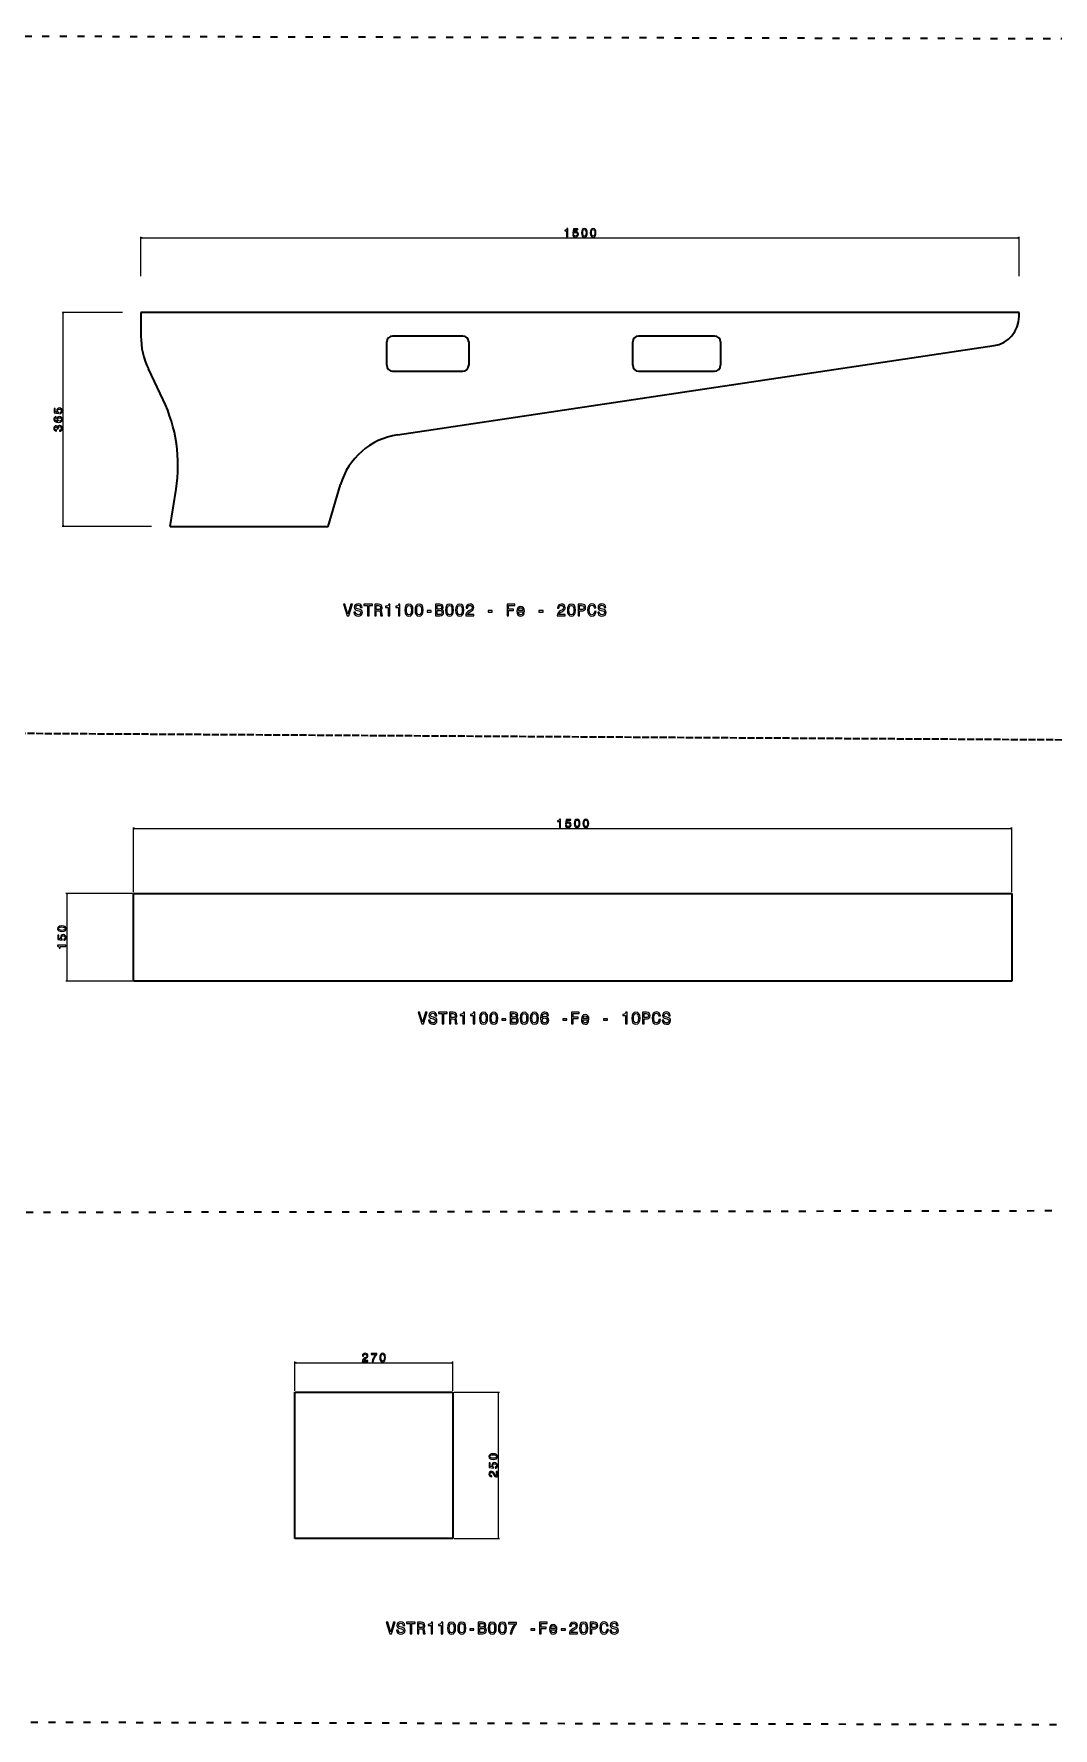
# Model space of a CAD drawing. Extents: x -2689 to 3123, y -678 to 2215.
# Drawn here: x -1024 to 717, y -678 to 2215 of the extents above; entities that cross this region are included whole.
import ezdxf

# ---------------------------------------------------------------- set-up
doc = ezdxf.new("R2010")
doc.units = 0
doc.linetypes.add('DASHED', pattern=[15, 12, -3])
doc.linetypes.add('DASHSPACE', pattern=[30, 12, -18])

msp = doc.modelspace()

# ---------------------------------------------------------------- linework, layer by layer
at = {"color": 7, "linetype": 'DASHSPACE', "lineweight": 35}
for p, q in [((-2689.3, 2215.2), (3123.3, 2201.6)), ((-2687, 200.7), (3118.8, 209.7)), ((3123.3, -677.6), (-2689.3, -664))]:
    msp.add_line(p, q, dxfattribs=at)
at = {"color": 7, "lineweight": 13}
for p, q in [((-840.7, 1801.6), (-840.7, 1868.7)), ((-840.7, 1866.7), (659.3, 1866.7)), ((659.3, 1801.6), (659.3, 1868.7)), ((-872.4, 1739.3), (-975.4, 1739.3)), ((-973.4, 1374.3), (-973.4, 1739.3)), ((-822.4, 1374.3), (-975.4, 1374.3)), ((-853.2, 749.5), (-853.2, 860.3)), ((-853.2, 858.3), (646.8, 858.3)), ((646.8, 749.5), (646.8, 860.3)), ((-855.2, 747.5), (-968.9, 747.5)), ((-966.9, 597.5), (-966.9, 747.5)), ((-855.2, 597.5), (-968.9, 597.5)), ((-577.8, -101.9), (-577.8, -51.7)), ((-577.8, -53.7), (-307.8, -53.7)), ((-307.8, -101.9), (-307.8, -51.7)), ((-305.8, -103.9), (-228.1, -103.9)), ((-230.1, -353.9), (-230.1, -103.9)), ((-305.8, -353.9), (-228.1, -353.9))]:
    msp.add_line(p, q, dxfattribs=at)
at = {"color": 7, "lineweight": 35}
for p, q in [((659.3, 1739.3), (-840.7, 1739.3)), ((-840.7, 1739.3), (-840.7, 1699.3)), ((-420.7, 1649.3), (-420.7, 1689.3)), ((-290.7, 1699.3), (-410.7, 1699.3)), ((-402.3, 1530.6), (616.7, 1682.9)), ((-280.7, 1689.3), (-280.7, 1649.3)), ((-0.7, 1649.3), (-0.7, 1689.3)), ((139.3, 1699.3), (9.3, 1699.3)), ((149.3, 1689.3), (149.3, 1649.3)), ((-802.8, 1590.6), (-828, 1643.3)), ((-410.7, 1639.3), (-290.7, 1639.3)), ((9.3, 1639.3), (139.3, 1639.3)), ((-790.7, 1374.3), (-780.6, 1437.8)), ((-520.7, 1374.3), (-499.7, 1445.7)), ((-790.7, 1374.3), (-520.7, 1374.3)), ((-853.2, 747.5), (646.8, 747.5)), ((-853.2, 597.5), (-853.2, 747.5)), ((646.8, 747.5), (646.8, 597.5)), ((646.8, 597.5), (-853.2, 597.5)), ((-577.8, -103.9), (-307.8, -103.9)), ((-577.8, -353.9), (-577.8, -103.9)), ((-307.8, -103.9), (-307.8, -353.9)), ((-307.8, -353.9), (-577.8, -353.9))]:
    msp.add_line(p, q, dxfattribs=at)
at = {"color": 7, "lineweight": 35, "ltscale": 0.172931}
msp.add_line((659.3, 1732.4), (659.3, 1739.3), dxfattribs=at)
at = {"color": 7, "linetype": 'DASHED', "lineweight": 35}
msp.add_line((-2684.6, 1031.4), (3114.4, 995.2), dxfattribs=at)
at = {"color": 7, "lineweight": 13}
for points in [[(-113.5, 1868.7), (-111.6, 1868.7), (-111.6, 1882.8), (-113, 1882.8), (-113.4, 1881.6), (-114.1, 1880.8), (-115.2, 1880.3), (-116.7, 1880.1), (-116.7, 1878.7), (-113.5, 1878.7)], [(-103.2, 1872.4), (-102.7, 1870.7), (-101.7, 1869.4), (-100.3, 1868.6), (-98.4, 1868.3), (-96.4, 1868.7), (-94.8, 1869.7), (-93.8, 1871.2), (-93.4, 1873.3), (-93.7, 1875.1), (-94.7, 1876.6), (-96.2, 1877.6), (-98.2, 1877.9), (-99.7, 1877.7), (-100.9, 1877), (-100.3, 1880.8), (-94.2, 1880.8), (-94.2, 1882.4), (-101.6, 1882.4), (-102.7, 1875), (-101.1, 1875), (-100, 1875.9), (-98.5, 1876.3), (-97.2, 1876.1), (-96.2, 1875.4), (-95.6, 1874.4), (-95.3, 1873.2), (-95.6, 1871.9), (-96.2, 1870.9), (-97.2, 1870.3), (-98.5, 1870), (-99.5, 1870.2), (-100.4, 1870.7), (-101, 1871.4), (-101.3, 1872.4)], [(-88.1, 1875.6), (-87.8, 1872.4), (-86.8, 1870.1), (-85.3, 1868.8), (-83.2, 1868.3), (-81.1, 1868.8), (-79.6, 1870.1), (-78.7, 1872.4), (-78.4, 1875.6), (-78.7, 1878.7), (-79.1, 1880), (-79.6, 1881), (-81.1, 1882.4), (-83.2, 1882.8), (-85.3, 1882.4), (-86.8, 1881), (-87.8, 1878.7)], [(-86.1, 1875.6), (-86, 1878), (-85.5, 1879.8), (-84.6, 1880.8), (-83.2, 1881.1), (-81.9, 1880.8), (-81, 1879.8), (-80.5, 1878), (-80.3, 1875.6), (-80.5, 1873.1), (-81, 1871.3), (-81.9, 1870.3), (-83.2, 1870), (-84.6, 1870.3), (-85.5, 1871.3), (-86, 1873.1)], [(-73.1, 1875.6), (-72.8, 1872.4), (-71.9, 1870.1), (-70.4, 1868.8), (-68.3, 1868.3), (-66.2, 1868.8), (-64.7, 1870.1), (-63.7, 1872.4), (-63.4, 1875.6), (-63.7, 1878.7), (-64.1, 1880), (-64.7, 1881), (-66.2, 1882.4), (-68.3, 1882.8), (-70.4, 1882.4), (-71.9, 1881), (-72.8, 1878.7)], [(-71.2, 1875.6), (-71, 1878), (-70.5, 1879.8), (-69.6, 1880.8), (-68.3, 1881.1), (-66.9, 1880.8), (-66, 1879.8), (-65.5, 1878), (-65.4, 1875.6), (-65.5, 1873.1), (-66, 1871.3), (-66.9, 1870.3), (-68.3, 1870), (-69.6, 1870.3), (-70.5, 1871.3), (-71, 1873.1)], [(-979, 1566.7), (-977.4, 1567.2), (-976.1, 1568.2), (-975.3, 1569.6), (-975, 1571.5), (-975.4, 1573.5), (-976.3, 1575.1), (-977.9, 1576.1), (-979.9, 1576.5), (-981.8, 1576.2), (-983.3, 1575.2), (-984.2, 1573.7), (-984.6, 1571.7), (-984.3, 1570.2), (-983.7, 1569), (-987.4, 1569.6), (-987.4, 1575.7), (-989.1, 1575.7), (-989.1, 1568.2), (-981.7, 1567.1), (-981.7, 1568.8), (-982.6, 1569.9), (-983, 1571.4), (-982.7, 1572.7), (-982.1, 1573.7), (-981.1, 1574.3), (-979.8, 1574.5), (-978.6, 1574.3), (-977.6, 1573.7), (-976.9, 1572.7), (-976.7, 1571.4), (-976.9, 1570.3), (-977.3, 1569.5), (-978.1, 1568.9), (-979, 1568.6)], [(-985.6, 1561.6), (-987.3, 1561.3), (-988.5, 1560.4), (-989.2, 1559), (-989.5, 1557.2), (-989.4, 1556), (-989, 1555), (-988.3, 1554.1), (-987.5, 1553.3), (-986.3, 1552.7), (-985, 1552.3), (-983.4, 1552), (-981.6, 1551.9), (-978.7, 1552.2), (-976.7, 1553.2), (-975.4, 1554.8), (-975, 1557), (-975.4, 1559), (-976.3, 1560.4), (-977.8, 1561.4), (-979.7, 1561.8), (-981.6, 1561.4), (-983.1, 1560.5), (-984, 1559.1), (-984.3, 1557.3), (-983.9, 1555.4), (-982.8, 1553.9), (-985, 1554.2), (-986.6, 1554.9), (-987.5, 1555.9), (-987.9, 1557.2), (-987.7, 1558.2), (-987.3, 1559), (-986.6, 1559.5), (-985.6, 1559.8)], [(-979.8, 1536.8), (-979.6, 1536.8), (-977.7, 1537.1), (-976.3, 1538), (-975.3, 1539.5), (-975, 1541.5), (-975.3, 1543.6), (-976.2, 1545.2), (-977.6, 1546.2), (-979.4, 1546.6), (-980.6, 1546.4), (-981.6, 1545.9), (-982.4, 1545.2), (-982.9, 1544.3), (-984, 1545.6), (-985.7, 1546), (-987.3, 1545.7), (-988.5, 1544.9), (-989.2, 1543.4), (-989.5, 1541.5), (-989.2, 1539.7), (-988.3, 1538.3), (-986.9, 1537.4), (-985, 1537.1), (-984.9, 1537.1), (-984.9, 1538.9), (-986.1, 1539), (-987.1, 1539.6), (-987.6, 1540.4), (-987.8, 1541.6), (-987.7, 1542.7), (-987.3, 1543.4), (-986.6, 1543.9), (-985.6, 1544.1), (-984.7, 1543.9), (-984, 1543.4), (-983.6, 1542.6), (-983.5, 1541.4), (-983.5, 1540.6), (-981.9, 1540.6), (-981.9, 1541.6), (-981.7, 1542.9), (-981.3, 1543.8), (-980.5, 1544.4), (-979.4, 1544.6), (-978.3, 1544.4), (-977.4, 1543.8), (-976.9, 1542.9), (-976.7, 1541.6), (-976.9, 1540.4), (-977.5, 1539.4), (-978.5, 1538.8), (-979.8, 1538.6)], [(-979.7, 1559.8), (-978.4, 1559.6), (-977.4, 1559), (-976.8, 1558.1), (-976.6, 1557), (-976.8, 1555.8), (-977.4, 1554.9), (-978.4, 1554.3), (-979.6, 1554.1), (-980.9, 1554.3), (-981.8, 1554.9), (-982.5, 1555.8), (-982.7, 1557.1), (-982.5, 1558.1), (-981.9, 1559), (-980.9, 1559.6)], [(-482, 1241.6), (-487, 1224.5), (-492.2, 1241.6), (-494.9, 1241.6), (-488.4, 1221.5), (-485.6, 1221.5), (-479.3, 1241.6)], [(-474.2, 1228.1), (-476.8, 1228.1), (-476.3, 1225.1), (-474.8, 1222.8), (-472.6, 1221.5), (-469.6, 1221), (-466.6, 1221.5), (-464.4, 1222.7), (-463, 1224.7), (-462.5, 1227.3), (-462.9, 1229.7), (-464.1, 1231.2), (-466.1, 1232.2), (-468.7, 1233), (-471, 1233.5), (-472.4, 1234.2), (-473.3, 1235.1), (-473.5, 1236.5), (-473.3, 1237.8), (-472.5, 1238.8), (-471.4, 1239.5), (-469.8, 1239.7), (-468.2, 1239.4), (-466.9, 1238.6), (-466.1, 1237.3), (-465.6, 1235.6), (-463, 1235.6), (-463, 1235.6), (-463.5, 1238.3), (-464.8, 1240.4), (-467, 1241.6), (-469.9, 1242.1), (-472.4, 1241.6), (-474.5, 1240.4), (-475.8, 1238.5), (-476.2, 1236.1), (-475.9, 1234), (-474.8, 1232.5), (-473, 1231.5), (-470.7, 1230.8), (-468.3, 1230.1), (-466.6, 1229.5), (-465.5, 1228.5), (-465.1, 1227), (-465.5, 1225.5), (-466.4, 1224.4), (-467.7, 1223.6), (-469.5, 1223.4), (-471.4, 1223.7), (-472.9, 1224.7), (-473.9, 1226.2)], [(-453.6, 1221.5), (-451, 1221.5), (-451, 1239.1), (-444.9, 1239.1), (-444.9, 1241.5), (-459.7, 1241.5), (-459.7, 1239.1), (-453.6, 1239.1)], [(-441.4, 1221.5), (-438.7, 1221.5), (-438.7, 1230), (-436, 1230), (-433.9, 1229.9), (-432.7, 1229.5), (-432, 1228.5), (-431.7, 1226.8), (-431.6, 1224.3), (-431.4, 1222.6), (-431, 1221.5), (-428, 1221.5), (-428, 1222.1), (-428.7, 1222.9), (-428.9, 1224.4), (-429.1, 1227.6), (-429.6, 1230), (-430.3, 1230.8), (-431.3, 1231.3), (-430.1, 1232), (-429.3, 1233), (-428.8, 1234.3), (-428.6, 1235.8), (-429, 1238.3), (-430.2, 1240.1), (-432.1, 1241.2), (-434.7, 1241.5), (-441.4, 1241.5)], [(-435.4, 1239.1), (-433.7, 1238.9), (-432.4, 1238.4), (-431.7, 1237.4), (-431.4, 1235.8), (-431.7, 1234.1), (-432.5, 1233.1), (-433.8, 1232.6), (-435.6, 1232.4), (-438.7, 1232.4), (-438.7, 1239.1)], [(-418.1, 1221.5), (-415.5, 1221.5), (-415.5, 1241.7), (-417.5, 1241.7), (-418, 1239.9), (-419, 1238.7), (-420.6, 1238.1), (-422.8, 1237.8), (-422.8, 1235.8), (-418.1, 1235.8)], [(-400.8, 1221.5), (-398.2, 1221.5), (-398.2, 1241.7), (-400.1, 1241.7), (-400.6, 1239.9), (-401.7, 1238.7), (-403.3, 1238.1), (-405.4, 1237.8), (-405.4, 1235.8), (-400.8, 1235.8)], [(-389.9, 1231.3), (-389.4, 1226.8), (-388.1, 1223.6), (-385.9, 1221.6), (-382.9, 1221), (-379.9, 1221.6), (-377.8, 1223.6), (-376.5, 1226.8), (-376, 1231.3), (-376.5, 1235.8), (-377, 1237.6), (-377.8, 1239.1), (-379.9, 1241), (-382.9, 1241.7), (-385.9, 1241), (-388.1, 1239), (-389.4, 1235.8)], [(-387.1, 1231.3), (-386.9, 1234.8), (-386.1, 1237.3), (-384.8, 1238.8), (-382.9, 1239.3), (-381, 1238.8), (-379.7, 1237.3), (-379, 1234.8), (-378.8, 1231.3), (-379, 1227.8), (-379.7, 1225.3), (-381, 1223.8), (-382.9, 1223.3), (-384.8, 1223.8), (-386.1, 1225.3), (-386.9, 1227.8)], [(-372.5, 1231.3), (-372.1, 1226.8), (-370.7, 1223.6), (-368.6, 1221.6), (-365.6, 1221), (-362.6, 1221.6), (-360.4, 1223.6), (-359.1, 1226.8), (-358.6, 1231.3), (-359.1, 1235.8), (-359.7, 1237.6), (-360.4, 1239.1), (-362.6, 1241), (-365.6, 1241.7), (-368.6, 1241), (-370.7, 1239), (-372.1, 1235.8)], [(-369.7, 1231.3), (-369.5, 1234.8), (-368.8, 1237.3), (-367.5, 1238.8), (-365.6, 1239.3), (-363.7, 1238.8), (-362.4, 1237.3), (-361.6, 1234.8), (-361.4, 1231.3), (-361.6, 1227.8), (-362.4, 1225.3), (-363.7, 1223.8), (-365.6, 1223.3), (-367.5, 1223.8), (-368.8, 1225.3), (-369.5, 1227.8)], [(-351.7, 1228.1), (-344.7, 1228.1), (-344.7, 1230.4), (-351.7, 1230.4)], [(-327.3, 1232.3), (-325.2, 1234), (-324.7, 1235.1), (-324.6, 1236.5), (-324.9, 1238.7), (-326.1, 1240.2), (-327.9, 1241.2), (-330.4, 1241.5), (-337.5, 1241.5), (-337.5, 1221.5), (-330, 1221.5), (-327.3, 1221.9), (-325.3, 1223.1), (-324.1, 1225), (-323.7, 1227.5), (-323.9, 1229.2), (-324.6, 1230.6), (-325.7, 1231.7)], [(-331, 1233.2), (-334.9, 1233.2), (-334.9, 1239.2), (-330.7, 1239.2), (-329.2, 1239), (-328.1, 1238.5), (-327.4, 1237.6), (-327.2, 1236.2), (-327.4, 1234.9), (-328.1, 1234), (-329.3, 1233.4)], [(-330.3, 1223.9), (-334.9, 1223.9), (-334.9, 1230.8), (-330.6, 1230.8), (-328.8, 1230.6), (-327.5, 1230), (-326.7, 1229), (-326.4, 1227.5), (-326.7, 1225.9), (-327.4, 1224.8), (-328.6, 1224.1)], [(-320.5, 1231.3), (-320, 1226.8), (-318.7, 1223.6), (-316.5, 1221.6), (-313.5, 1221), (-310.5, 1221.6), (-308.4, 1223.6), (-307.1, 1226.8), (-306.6, 1231.3), (-307.1, 1235.8), (-307.6, 1237.6), (-308.4, 1239.1), (-310.5, 1241), (-313.5, 1241.7), (-316.5, 1241), (-318.7, 1239), (-320, 1235.8)], [(-317.7, 1231.3), (-317.5, 1234.8), (-316.7, 1237.3), (-315.4, 1238.8), (-313.5, 1239.3), (-311.6, 1238.8), (-310.3, 1237.3), (-309.6, 1234.8), (-309.4, 1231.3), (-309.6, 1227.8), (-310.3, 1225.3), (-311.6, 1223.8), (-313.5, 1223.3), (-315.4, 1223.8), (-316.7, 1225.3), (-317.5, 1227.8)], [(-303.1, 1231.3), (-302.7, 1226.8), (-301.3, 1223.6), (-299.2, 1221.6), (-296.2, 1221), (-293.2, 1221.6), (-291, 1223.6), (-289.7, 1226.8), (-289.3, 1231.3), (-289.7, 1235.8), (-290.3, 1237.6), (-291, 1239.1), (-293.2, 1241), (-296.2, 1241.7), (-299.2, 1241), (-301.3, 1239), (-302.7, 1235.8)], [(-300.3, 1231.3), (-300.1, 1234.8), (-299.4, 1237.3), (-298.1, 1238.8), (-296.2, 1239.3), (-294.3, 1238.8), (-293, 1237.3), (-292.2, 1234.8), (-292, 1231.3), (-292.2, 1227.8), (-293, 1225.3), (-294.3, 1223.8), (-296.2, 1223.3), (-298.1, 1223.8), (-299.4, 1225.3), (-300.1, 1227.8)], [(-285.9, 1221.5), (-272.1, 1221.5), (-272.1, 1224), (-283, 1224), (-282.4, 1225.4), (-281.3, 1226.5), (-278.1, 1228.5), (-276.4, 1229.4), (-274.5, 1230.6), (-273.2, 1232.1), (-272.4, 1233.8), (-272.1, 1235.7), (-272.6, 1238.1), (-273.9, 1240), (-276, 1241.3), (-278.7, 1241.7), (-281.5, 1241.2), (-283.6, 1239.8), (-284.9, 1237.7), (-285.4, 1234.8), (-285.4, 1234.4), (-282.8, 1234.4), (-282.8, 1234.7), (-282.5, 1236.6), (-281.7, 1238.1), (-280.5, 1239), (-278.8, 1239.3), (-277.2, 1239), (-275.9, 1238.3), (-275.1, 1237.2), (-274.8, 1235.8), (-275, 1234.4), (-275.6, 1233.3), (-276.5, 1232.3), (-277.8, 1231.5), (-279.5, 1230.5), (-282.3, 1228.7), (-284.3, 1226.8), (-285.5, 1224.5), (-285.9, 1221.6)], [(-247.6, 1228.1), (-240.6, 1228.1), (-240.6, 1230.4), (-247.6, 1230.4)], [(-215.3, 1221.5), (-212.7, 1221.5), (-212.7, 1230.7), (-204.2, 1230.7), (-204.2, 1233.1), (-212.7, 1233.1), (-212.7, 1239.1), (-202.3, 1239.1), (-202.3, 1241.5), (-215.3, 1241.5)], [(-195.8, 1228.5), (-185.7, 1228.5), (-185.6, 1229.7), (-186.1, 1233), (-187.4, 1235.5), (-189.4, 1237), (-192.1, 1237.6), (-194.7, 1237), (-196.7, 1235.4), (-198, 1232.8), (-198.5, 1229.3), (-198, 1225.8), (-196.7, 1223.2), (-194.8, 1221.5), (-192.2, 1221), (-189.9, 1221.4), (-188.1, 1222.3), (-186.7, 1223.9), (-185.9, 1226), (-188.4, 1226), (-189, 1224.8), (-189.7, 1224), (-191.8, 1223.3), (-193.5, 1223.6), (-194.7, 1224.6), (-195.5, 1226.2), (-195.8, 1228.5)], [(-195.8, 1230.7), (-195.5, 1232.7), (-194.7, 1234.1), (-193.5, 1235), (-192, 1235.3), (-190.5, 1235), (-189.3, 1234.1), (-188.6, 1232.7), (-188.3, 1230.7)], [(-160.9, 1228.1), (-153.9, 1228.1), (-153.9, 1230.4), (-160.9, 1230.4)], [(-129.7, 1221.5), (-116, 1221.5), (-116, 1224), (-126.8, 1224), (-126.2, 1225.4), (-125.2, 1226.5), (-122, 1228.5), (-120.3, 1229.4), (-118.4, 1230.6), (-117, 1232.1), (-116.3, 1233.8), (-116, 1235.7), (-116.5, 1238.1), (-117.8, 1240), (-119.9, 1241.3), (-122.6, 1241.7), (-125.3, 1241.2), (-127.4, 1239.8), (-128.8, 1237.7), (-129.3, 1234.8), (-129.3, 1234.4), (-126.6, 1234.4), (-126.6, 1234.7), (-126.4, 1236.6), (-125.6, 1238.1), (-124.4, 1239), (-122.7, 1239.3), (-121, 1239), (-119.8, 1238.3), (-119, 1237.2), (-118.7, 1235.8), (-118.9, 1234.4), (-119.5, 1233.3), (-120.4, 1232.3), (-121.6, 1231.5), (-123.3, 1230.5), (-126.2, 1228.7), (-128.2, 1226.8), (-129.3, 1224.5), (-129.7, 1221.6)], [(-112.3, 1231.3), (-111.8, 1226.8), (-110.5, 1223.6), (-108.3, 1221.6), (-105.3, 1221), (-102.4, 1221.6), (-100.2, 1223.6), (-98.9, 1226.8), (-98.4, 1231.3), (-98.9, 1235.8), (-99.4, 1237.6), (-100.2, 1239.1), (-102.4, 1241), (-105.3, 1241.7), (-108.3, 1241), (-110.5, 1239), (-111.8, 1235.8)], [(-109.5, 1231.3), (-109.3, 1234.8), (-108.6, 1237.3), (-107.3, 1238.8), (-105.3, 1239.3), (-103.4, 1238.8), (-102.1, 1237.3), (-101.4, 1234.8), (-101.2, 1231.3), (-101.4, 1227.8), (-102.1, 1225.3), (-103.4, 1223.8), (-105.3, 1223.3), (-107.3, 1223.8), (-108.6, 1225.3), (-109.3, 1227.8)], [(-94.1, 1221.5), (-91.4, 1221.5), (-91.4, 1230), (-88.5, 1230), (-85.5, 1230.1), (-83.1, 1231.1), (-81.6, 1233.1), (-81.1, 1235.8), (-81.5, 1238.3), (-82.7, 1240.1), (-84.6, 1241.2), (-87.1, 1241.5), (-94.1, 1241.5)], [(-87.9, 1239.1), (-86.1, 1238.9), (-84.9, 1238.4), (-84.1, 1237.4), (-83.9, 1235.8), (-84.2, 1234.1), (-84.9, 1233.1), (-86.3, 1232.6), (-88.1, 1232.4), (-91.4, 1232.4), (-91.4, 1239.1)], [(-66, 1229), (-66.5, 1226.6), (-67.5, 1224.8), (-68.8, 1223.8), (-70.4, 1223.4), (-72.2, 1223.9), (-73.7, 1225.5), (-74.7, 1228), (-75, 1231.5), (-74.7, 1235), (-73.7, 1237.6), (-72.3, 1239.2), (-70.4, 1239.7), (-69, 1239.4), (-67.8, 1238.6), (-66.9, 1237.3), (-66.3, 1235.5), (-63.5, 1235.5), (-64.4, 1238.3), (-65.9, 1240.3), (-67.9, 1241.6), (-70.4, 1242.1), (-73.4, 1241.4), (-75.8, 1239.4), (-77.3, 1236), (-77.8, 1231.5), (-77.3, 1227), (-75.8, 1223.7), (-73.4, 1221.7), (-70.4, 1221), (-67.7, 1221.5), (-65.5, 1223.1), (-64, 1225.6), (-63.2, 1229)], [(-57.8, 1228.1), (-60.5, 1228.1), (-59.9, 1225.1), (-58.4, 1222.8), (-56.2, 1221.5), (-53.2, 1221), (-50.3, 1221.5), (-48, 1222.7), (-46.6, 1224.7), (-46.1, 1227.3), (-46.5, 1229.7), (-47.8, 1231.2), (-49.7, 1232.2), (-52.3, 1233), (-54.6, 1233.5), (-56.1, 1234.2), (-56.9, 1235.1), (-57.1, 1236.5), (-56.9, 1237.8), (-56.1, 1238.8), (-55, 1239.5), (-53.4, 1239.7), (-51.8, 1239.4), (-50.5, 1238.6), (-49.7, 1237.3), (-49.3, 1235.6), (-46.7, 1235.6), (-46.7, 1235.6), (-47.1, 1238.3), (-48.5, 1240.4), (-50.6, 1241.6), (-53.5, 1242.1), (-56.1, 1241.6), (-58.1, 1240.4), (-59.4, 1238.5), (-59.9, 1236.1), (-59.5, 1234), (-58.4, 1232.5), (-56.7, 1231.5), (-54.3, 1230.8), (-52, 1230.1), (-50.2, 1229.5), (-49.1, 1228.5), (-48.8, 1227), (-49.1, 1225.5), (-50, 1224.4), (-51.4, 1223.6), (-53.1, 1223.4), (-55.1, 1223.7), (-56.6, 1224.7), (-57.5, 1226.2)], [(-125.9, 860.3), (-124.1, 860.3), (-124.1, 874.4), (-125.5, 874.4), (-125.8, 873.2), (-126.6, 872.4), (-127.7, 871.9), (-129.2, 871.7), (-129.2, 870.3), (-125.9, 870.3)], [(-115.6, 864), (-115.2, 862.3), (-114.2, 861), (-112.8, 860.2), (-110.9, 859.9), (-108.9, 860.3), (-107.3, 861.3), (-106.3, 862.8), (-105.9, 864.9), (-106.2, 866.7), (-107.2, 868.2), (-108.7, 869.2), (-110.7, 869.5), (-112.2, 869.3), (-113.3, 868.6), (-112.8, 872.4), (-106.6, 872.4), (-106.6, 874), (-114.1, 874), (-115.2, 866.6), (-113.6, 866.6), (-112.5, 867.5), (-111, 867.9), (-109.7, 867.7), (-108.7, 867), (-108.1, 866), (-107.8, 864.8), (-108.1, 863.5), (-108.7, 862.5), (-109.7, 861.9), (-111, 861.7), (-112, 861.8), (-112.9, 862.3), (-113.5, 863), (-113.8, 864)], [(-100.6, 867.2), (-100.2, 864), (-99.3, 861.7), (-97.8, 860.4), (-95.7, 859.9), (-93.6, 860.4), (-92.1, 861.7), (-91.2, 864), (-90.8, 867.2), (-91.2, 870.3), (-91.6, 871.6), (-92.1, 872.6), (-93.6, 874), (-95.7, 874.4), (-97.8, 874), (-99.3, 872.6), (-100.2, 870.3)], [(-98.6, 867.2), (-98.5, 869.6), (-98, 871.4), (-97, 872.4), (-95.7, 872.8), (-94.4, 872.4), (-93.5, 871.4), (-92.9, 869.6), (-92.8, 867.2), (-92.9, 864.7), (-93.5, 862.9), (-94.4, 861.9), (-95.7, 861.6), (-97, 861.9), (-98, 862.9), (-98.5, 864.7)], [(-85.6, 867.2), (-85.3, 864), (-84.4, 861.7), (-82.8, 860.4), (-80.7, 859.9), (-78.7, 860.4), (-77.2, 861.7), (-76.2, 864), (-75.9, 867.2), (-76.2, 870.3), (-76.6, 871.6), (-77.2, 872.6), (-78.7, 874), (-80.7, 874.4), (-82.8, 874), (-84.4, 872.6), (-85.3, 870.3)], [(-83.7, 867.2), (-83.5, 869.6), (-83, 871.4), (-82.1, 872.4), (-80.7, 872.8), (-79.4, 872.4), (-78.5, 871.4), (-78, 869.6), (-77.8, 867.2), (-78, 864.7), (-78.5, 862.9), (-79.4, 861.9), (-80.7, 861.6), (-82.1, 861.9), (-83, 862.9), (-83.5, 864.7)], [(-975.7, 682.5), (-972.6, 682.9), (-970.3, 683.8), (-968.9, 685.3), (-968.5, 687.4), (-968.9, 689.5), (-970.3, 691), (-972.6, 691.9), (-975.7, 692.3), (-978.9, 691.9), (-980.1, 691.5), (-981.2, 691), (-982.5, 689.5), (-983, 687.4), (-982.5, 685.3), (-981.2, 683.8), (-978.9, 682.9)], [(-972.6, 667.5), (-970.9, 667.9), (-969.6, 668.9), (-968.8, 670.3), (-968.5, 672.2), (-968.9, 674.2), (-969.9, 675.8), (-971.4, 676.8), (-973.4, 677.2), (-975.3, 676.9), (-976.8, 675.9), (-977.7, 674.4), (-978.1, 672.4), (-977.8, 670.9), (-977.2, 669.8), (-980.9, 670.3), (-980.9, 676.5), (-982.6, 676.5), (-982.6, 669), (-975.2, 667.9), (-975.2, 669.5), (-976.1, 670.7), (-976.5, 672.1), (-976.2, 673.4), (-975.6, 674.4), (-974.6, 675), (-973.3, 675.3), (-972.1, 675), (-971.1, 674.4), (-970.5, 673.4), (-970.2, 672.1), (-970.4, 671.1), (-970.8, 670.2), (-971.6, 669.6), (-972.6, 669.3)], [(-975.7, 684.5), (-978.2, 684.6), (-979.9, 685.2), (-981, 686.1), (-981.3, 687.4), (-981, 688.7), (-979.9, 689.7), (-978.2, 690.2), (-975.7, 690.3), (-973.3, 690.2), (-971.5, 689.7), (-970.5, 688.7), (-970.2, 687.4), (-970.5, 686.1), (-971.5, 685.2), (-973.3, 684.6)], [(-968.9, 657.2), (-968.9, 659), (-983, 659), (-983, 657.6), (-981.8, 657.3), (-980.9, 656.5), (-980.5, 655.4), (-980.3, 653.9), (-978.9, 653.9), (-978.9, 657.2)], [(-354.5, 544.7), (-359.5, 527.7), (-364.6, 544.7), (-367.4, 544.7), (-360.9, 524.7), (-358, 524.7), (-351.7, 544.7)], [(-346.7, 531.3), (-349.3, 531.3), (-348.7, 528.3), (-347.3, 526), (-345.1, 524.7), (-342.1, 524.2), (-339.1, 524.6), (-336.9, 525.9), (-335.5, 527.9), (-335, 530.5), (-335.4, 532.9), (-336.6, 534.4), (-338.6, 535.4), (-341.2, 536.2), (-343.4, 536.7), (-344.9, 537.3), (-345.7, 538.3), (-346, 539.7), (-345.7, 541), (-345, 542), (-343.8, 542.6), (-342.3, 542.9), (-340.6, 542.6), (-339.4, 541.8), (-338.5, 540.5), (-338.1, 538.8), (-335.5, 538.8), (-335.5, 538.8), (-336, 541.5), (-337.3, 543.5), (-339.5, 544.8), (-342.3, 545.2), (-344.9, 544.8), (-347, 543.6), (-348.2, 541.7), (-348.7, 539.3), (-348.3, 537.1), (-347.2, 535.7), (-345.5, 534.7), (-343.1, 533.9), (-340.8, 533.3), (-339.1, 532.6), (-338, 531.7), (-337.6, 530.2), (-338, 528.7), (-338.9, 527.5), (-340.2, 526.8), (-342, 526.6), (-343.9, 526.9), (-345.4, 527.8), (-346.4, 529.3)], [(-326.1, 524.7), (-323.5, 524.7), (-323.5, 542.3), (-317.4, 542.3), (-317.4, 544.7), (-332.2, 544.7), (-332.2, 542.3), (-326.1, 542.3)], [(-313.9, 524.7), (-311.2, 524.7), (-311.2, 533.2), (-308.5, 533.2), (-306.4, 533.1), (-305.2, 532.7), (-304.5, 531.7), (-304.2, 530), (-304, 527.4), (-303.9, 525.7), (-303.5, 524.7), (-300.5, 524.7), (-300.5, 525.3), (-301.2, 526.1), (-301.4, 527.6), (-301.6, 530.8), (-302.1, 533.2), (-302.7, 533.9), (-303.8, 534.5), (-302.6, 535.2), (-301.8, 536.2), (-301.3, 537.5), (-301.1, 539), (-301.5, 541.4), (-302.7, 543.2), (-304.6, 544.3), (-307.2, 544.7), (-313.9, 544.7)], [(-307.9, 542.3), (-306.2, 542.1), (-304.9, 541.5), (-304.2, 540.5), (-303.9, 539), (-304.2, 537.3), (-305, 536.3), (-306.3, 535.8), (-308.1, 535.6), (-311.2, 535.6), (-311.2, 542.3)], [(-290.6, 524.7), (-288, 524.7), (-288, 544.9), (-289.9, 544.9), (-290.5, 543.1), (-291.5, 541.9), (-293.1, 541.2), (-295.3, 541), (-295.3, 539), (-290.6, 539)], [(-273.3, 524.7), (-270.6, 524.7), (-270.6, 544.9), (-272.6, 544.9), (-273.1, 543.1), (-274.2, 541.9), (-275.7, 541.2), (-277.9, 541), (-277.9, 539), (-273.3, 539)], [(-262.3, 534.5), (-261.9, 530), (-260.6, 526.7), (-258.4, 524.8), (-255.4, 524.1), (-252.4, 524.8), (-250.3, 526.7), (-248.9, 530), (-248.5, 534.5), (-248.9, 539), (-249.5, 540.8), (-250.3, 542.2), (-252.4, 544.2), (-255.4, 544.9), (-258.4, 544.2), (-260.6, 542.2), (-261.9, 539)], [(-259.6, 534.5), (-259.3, 538), (-258.6, 540.5), (-257.3, 541.9), (-255.4, 542.5), (-253.5, 541.9), (-252.2, 540.5), (-251.5, 538), (-251.2, 534.5), (-251.5, 531), (-252.2, 528.5), (-253.5, 527), (-255.4, 526.5), (-257.3, 527), (-258.6, 528.5), (-259.3, 531)], [(-245, 534.5), (-244.6, 530), (-243.2, 526.7), (-241, 524.8), (-238, 524.1), (-235.1, 524.8), (-232.9, 526.7), (-231.6, 530), (-231.1, 534.5), (-231.6, 539), (-232.1, 540.8), (-232.9, 542.2), (-235.1, 544.2), (-238, 544.9), (-241, 544.2), (-243.2, 542.2), (-244.6, 539)], [(-242.2, 534.5), (-242, 538), (-241.3, 540.5), (-240, 541.9), (-238, 542.5), (-236.1, 541.9), (-234.8, 540.5), (-234.1, 538), (-233.9, 534.5), (-234.1, 531), (-234.8, 528.5), (-236.1, 527), (-238, 526.5), (-240, 527), (-241.3, 528.5), (-242, 531)], [(-224.2, 531.3), (-217.2, 531.3), (-217.2, 533.6), (-224.2, 533.6)], [(-199.7, 535.5), (-197.7, 537.2), (-197.2, 538.3), (-197, 539.7), (-197.4, 541.9), (-198.5, 543.4), (-200.4, 544.4), (-202.9, 544.7), (-210, 544.7), (-210, 524.7), (-202.5, 524.7), (-199.8, 525.1), (-197.8, 526.3), (-196.6, 528.2), (-196.1, 530.7), (-196.4, 532.4), (-197.1, 533.8), (-198.2, 534.9)], [(-203.4, 536.4), (-207.4, 536.4), (-207.4, 542.3), (-203.2, 542.3), (-201.6, 542.2), (-200.6, 541.6), (-199.9, 540.7), (-199.7, 539.4), (-199.9, 538.1), (-200.6, 537.2), (-201.8, 536.6)], [(-202.8, 527.1), (-207.4, 527.1), (-207.4, 534), (-203.1, 534), (-201.2, 533.8), (-199.9, 533.2), (-199.2, 532.2), (-198.9, 530.7), (-199.2, 529.1), (-199.9, 528), (-201.1, 527.3)], [(-192.9, 534.5), (-192.5, 530), (-191.2, 526.7), (-189, 524.8), (-186, 524.1), (-183, 524.8), (-180.9, 526.7), (-179.5, 530), (-179.1, 534.5), (-179.5, 539), (-180.1, 540.8), (-180.9, 542.2), (-183, 544.2), (-186, 544.9), (-189, 544.2), (-191.2, 542.2), (-192.5, 539)], [(-190.2, 534.5), (-189.9, 538), (-189.2, 540.5), (-187.9, 541.9), (-186, 542.5), (-184.1, 541.9), (-182.8, 540.5), (-182.1, 538), (-181.9, 534.5), (-182.1, 531), (-182.8, 528.5), (-184.1, 527), (-186, 526.5), (-187.9, 527), (-189.2, 528.5), (-189.9, 531)], [(-175.6, 534.5), (-175.2, 530), (-173.8, 526.7), (-171.6, 524.8), (-168.7, 524.1), (-165.7, 524.8), (-163.5, 526.7), (-162.2, 530), (-161.7, 534.5), (-162.2, 539), (-162.7, 540.8), (-163.5, 542.2), (-165.7, 544.2), (-168.7, 544.9), (-171.6, 544.2), (-173.8, 542.2), (-175.2, 539)], [(-172.8, 534.5), (-172.6, 538), (-171.9, 540.5), (-170.6, 541.9), (-168.7, 542.5), (-166.8, 541.9), (-165.5, 540.5), (-164.7, 538), (-164.5, 534.5), (-164.7, 531), (-165.5, 528.5), (-166.8, 527), (-168.7, 526.5), (-170.6, 527), (-171.9, 528.5), (-172.6, 531)], [(-144.4, 539.3), (-144.9, 541.7), (-146.2, 543.4), (-148.2, 544.5), (-150.7, 544.9), (-152.4, 544.7), (-153.9, 544.1), (-155.2, 543.2), (-156.3, 541.9), (-157.1, 540.4), (-157.8, 538.4), (-158.2, 536.2), (-158.3, 533.6), (-157.8, 529.5), (-156.4, 526.5), (-154.1, 524.7), (-151, 524.1), (-148.2, 524.7), (-146.1, 526), (-144.7, 528.1), (-144.2, 530.9), (-144.7, 533.6), (-146, 535.7), (-148.1, 537), (-150.6, 537.5), (-153.4, 536.9), (-155.4, 535.3), (-155, 538.4), (-154, 540.7), (-152.6, 542.1), (-150.7, 542.5), (-149.2, 542.3), (-148.1, 541.7), (-147.4, 540.7), (-147, 539.3)], [(-147, 530.8), (-147.3, 529), (-148.1, 527.6), (-149.4, 526.7), (-151, 526.4), (-152.7, 526.7), (-154, 527.6), (-154.9, 529), (-155.1, 530.8), (-154.8, 532.6), (-154, 533.9), (-152.7, 534.8), (-150.9, 535.1), (-149.4, 534.8), (-148.1, 534), (-147.3, 532.6)], [(-120.1, 531.3), (-113.1, 531.3), (-113.1, 533.6), (-120.1, 533.6)], [(-105.2, 524.7), (-102.5, 524.7), (-102.5, 533.9), (-94.1, 533.9), (-94.1, 536.3), (-102.5, 536.3), (-102.5, 542.3), (-92.1, 542.3), (-92.1, 544.7), (-105.2, 544.7)], [(-85.7, 531.7), (-75.5, 531.7), (-75.5, 532.9), (-75.9, 536.2), (-77.2, 538.7), (-79.2, 540.2), (-81.9, 540.7), (-84.5, 540.2), (-86.5, 538.5), (-87.8, 535.9), (-88.3, 532.5), (-87.9, 528.9), (-86.6, 526.3), (-84.6, 524.7), (-82, 524.2), (-79.7, 524.5), (-77.9, 525.5), (-76.5, 527.1), (-75.8, 529.2), (-78.3, 529.2), (-78.8, 528), (-79.5, 527.1), (-81.7, 526.4), (-83.3, 526.8), (-84.6, 527.8), (-85.4, 529.4), (-85.7, 531.6)], [(-85.7, 533.9), (-85.3, 535.8), (-84.6, 537.3), (-83.4, 538.2), (-81.8, 538.5), (-80.3, 538.2), (-79.1, 537.3), (-78.4, 535.8), (-78.1, 533.9)], [(-50.7, 531.3), (-43.7, 531.3), (-43.7, 533.6), (-50.7, 533.6)], [(-13, 524.7), (-10.4, 524.7), (-10.4, 544.9), (-12.4, 544.9), (-12.9, 543.1), (-13.9, 541.9), (-15.5, 541.2), (-17.7, 541), (-17.7, 539), (-13, 539)], [(-2.1, 534.5), (-1.7, 530), (-0.3, 526.7), (1.8, 524.8), (4.8, 524.1), (7.8, 524.8), (10, 526.7), (11.3, 530), (11.8, 534.5), (11.3, 539), (10.7, 540.8), (10, 542.2), (7.8, 544.2), (4.8, 544.9), (1.8, 544.2), (-0.3, 542.2), (-1.7, 539)], [(0.7, 534.5), (0.9, 538), (1.6, 540.5), (2.9, 541.9), (4.8, 542.5), (6.7, 541.9), (8, 540.5), (8.8, 538), (9, 534.5), (8.8, 531), (8, 528.5), (6.7, 527), (4.8, 526.5), (2.9, 527), (1.6, 528.5), (0.9, 531)], [(16.1, 524.7), (18.8, 524.7), (18.8, 533.2), (21.7, 533.2), (24.7, 533.3), (27, 534.3), (28.6, 536.3), (29.1, 539), (28.7, 541.4), (27.5, 543.2), (25.6, 544.3), (23, 544.7), (16.1, 544.7)], [(22.3, 542.3), (24, 542.1), (25.3, 541.5), (26, 540.5), (26.3, 539), (26, 537.3), (25.2, 536.3), (23.9, 535.8), (22.1, 535.6), (18.8, 535.6), (18.8, 542.3)], [(44.2, 532.2), (43.6, 529.7), (42.7, 528), (41.3, 526.9), (39.8, 526.6), (37.9, 527.1), (36.4, 528.7), (35.5, 531.2), (35.2, 534.7), (35.5, 538.2), (36.4, 540.8), (37.9, 542.3), (39.8, 542.9), (41.2, 542.6), (42.4, 541.8), (43.3, 540.5), (43.9, 538.7), (46.6, 538.7), (45.8, 541.4), (44.3, 543.5), (42.2, 544.8), (39.8, 545.3), (36.7, 544.5), (34.4, 542.5), (32.9, 539.2), (32.4, 534.7), (32.9, 530.2), (34.4, 526.9), (36.7, 524.9), (39.8, 524.2), (42.5, 524.7), (44.6, 526.2), (46.2, 528.8), (47, 532.2)], [(52.3, 531.3), (49.7, 531.3), (50.3, 528.3), (51.7, 526), (53.9, 524.7), (56.9, 524.2), (59.9, 524.6), (62.1, 525.9), (63.5, 527.9), (64.1, 530.5), (63.6, 532.9), (62.4, 534.4), (60.5, 535.4), (57.8, 536.2), (55.6, 536.7), (54.1, 537.3), (53.3, 538.3), (53, 539.7), (53.3, 541), (54, 542), (55.2, 542.6), (56.8, 542.9), (58.4, 542.6), (59.6, 541.8), (60.5, 540.5), (60.9, 538.8), (63.5, 538.8), (63.5, 538.8), (63, 541.5), (61.7, 543.5), (59.6, 544.8), (56.7, 545.2), (54.1, 544.8), (52.1, 543.6), (50.8, 541.7), (50.3, 539.3), (50.7, 537.1), (51.8, 535.7), (53.5, 534.7), (55.9, 533.9), (58.2, 533.3), (60, 532.6), (61, 531.7), (61.4, 530.2), (61.1, 528.7), (60.2, 527.5), (58.8, 526.8), (57.1, 526.6), (55.1, 526.9), (53.6, 527.8), (52.6, 529.3)], [(-462.6, -51.7), (-453, -51.7), (-453, -50), (-460.6, -50), (-460.2, -49), (-459.5, -48.2), (-457.2, -46.8), (-456, -46.2), (-454.7, -45.3), (-453.8, -44.3), (-453.2, -43.1), (-453, -41.8), (-453.3, -40.1), (-454.3, -38.7), (-455.7, -37.9), (-457.6, -37.6), (-459.6, -37.9), (-461, -38.9), (-462, -40.4), (-462.3, -42.4), (-462.3, -42.7), (-460.5, -42.7), (-460.5, -42.5), (-460.3, -41.1), (-459.7, -40.1), (-458.9, -39.5), (-457.7, -39.3), (-456.6, -39.5), (-455.7, -40), (-455.1, -40.8), (-454.9, -41.7), (-455.1, -42.7), (-455.4, -43.5), (-456.1, -44.1), (-457, -44.8), (-458.2, -45.4), (-460.1, -46.6), (-461.5, -48), (-462.4, -49.6), (-462.6, -51.6)], [(-445.6, -51.7), (-443.5, -51.7), (-442.9, -48.4), (-441.7, -45.3), (-440, -42.4), (-437.9, -39.7), (-437.9, -38), (-447.5, -38), (-447.5, -39.8), (-439.8, -39.8), (-442, -42.6), (-443.7, -45.4), (-444.9, -48.4)], [(-432.7, -44.9), (-432.4, -48), (-431.4, -50.3), (-429.9, -51.7), (-427.8, -52.1), (-425.7, -51.7), (-424.2, -50.3), (-423.3, -48), (-423, -44.9), (-423.3, -41.7), (-423.7, -40.5), (-424.2, -39.4), (-425.7, -38.1), (-427.8, -37.6), (-429.9, -38.1), (-431.4, -39.4), (-432.4, -41.7)], [(-430.7, -44.9), (-430.6, -42.4), (-430.1, -40.7), (-429.2, -39.6), (-427.8, -39.3), (-426.5, -39.6), (-425.6, -40.7), (-425.1, -42.4), (-424.9, -44.9), (-425.1, -47.3), (-425.6, -49.1), (-426.5, -50.1), (-427.8, -50.4), (-429.2, -50.1), (-430.1, -49.1), (-430.6, -47.3)], [(-239, -218.8), (-235.8, -218.5), (-233.6, -217.6), (-232.2, -216.1), (-231.7, -214), (-232.2, -211.9), (-233.6, -210.4), (-235.8, -209.4), (-239, -209.1), (-242.1, -209.4), (-243.4, -209.8), (-244.4, -210.4), (-245.8, -211.9), (-246.2, -214), (-245.8, -216.1), (-244.4, -217.6), (-242.1, -218.5)], [(-235.8, -233.9), (-234.1, -233.5), (-232.8, -232.5), (-232, -231), (-231.7, -229.2), (-232.1, -227.1), (-233.1, -225.5), (-234.7, -224.5), (-236.7, -224.1), (-238.6, -224.5), (-240, -225.5), (-241, -227), (-241.3, -228.9), (-241.1, -230.4), (-240.4, -231.6), (-244.2, -231), (-244.2, -224.9), (-245.8, -224.9), (-245.8, -232.4), (-238.4, -233.5), (-238.4, -231.9), (-239.4, -230.7), (-239.7, -229.2), (-239.5, -227.9), (-238.8, -227), (-237.9, -226.3), (-236.6, -226.1), (-235.3, -226.3), (-234.3, -227), (-233.7, -228), (-233.5, -229.2), (-233.6, -230.3), (-234.1, -231.1), (-234.8, -231.7), (-235.8, -232)], [(-239, -216.9), (-241.4, -216.7), (-243.2, -216.2), (-244.2, -215.3), (-244.6, -214), (-244.2, -212.6), (-243.2, -211.7), (-241.4, -211.2), (-239, -211.1), (-236.5, -211.2), (-234.8, -211.7), (-233.7, -212.6), (-233.4, -214), (-233.7, -215.3), (-234.8, -216.2), (-236.5, -216.7)], [(-232.1, -248.8), (-232.1, -239.2), (-233.9, -239.2), (-233.9, -246.8), (-234.8, -246.3), (-235.6, -245.6), (-237, -243.4), (-237.6, -242.2), (-238.5, -240.8), (-239.5, -239.9), (-240.7, -239.4), (-242.1, -239.2), (-243.8, -239.5), (-245.1, -240.4), (-245.9, -241.9), (-246.2, -243.8), (-245.9, -245.7), (-245, -247.2), (-243.4, -248.1), (-241.4, -248.5), (-241.2, -248.5), (-241.2, -246.6), (-241.3, -246.6), (-242.7, -246.4), (-243.7, -245.9), (-244.3, -245), (-244.6, -243.9), (-244.4, -242.7), (-243.9, -241.8), (-243.1, -241.3), (-242.1, -241.1), (-241.2, -241.2), (-240.4, -241.6), (-239.7, -242.2), (-239.1, -243.1), (-238.4, -244.3), (-237.2, -246.3), (-235.9, -247.7), (-234.2, -248.5), (-232.2, -248.8)], [(-409.1, -496.6), (-414.1, -513.7), (-419.2, -496.6), (-422, -496.6), (-415.5, -516.7), (-412.6, -516.7), (-406.3, -496.6)], [(-401.3, -510.1), (-403.9, -510.1), (-403.3, -513.1), (-401.9, -515.4), (-399.7, -516.7), (-396.7, -517.2), (-393.7, -516.7), (-391.5, -515.5), (-390.1, -513.5), (-389.6, -510.9), (-390, -508.5), (-391.2, -507), (-393.2, -506), (-395.8, -505.2), (-398, -504.7), (-399.5, -504), (-400.3, -503.1), (-400.6, -501.7), (-400.3, -500.4), (-399.6, -499.4), (-398.4, -498.7), (-396.9, -498.5), (-395.2, -498.8), (-394, -499.6), (-393.1, -500.9), (-392.7, -502.6), (-390.1, -502.6), (-390.1, -502.6), (-390.6, -499.9), (-391.9, -497.8), (-394.1, -496.6), (-396.9, -496.1), (-399.5, -496.6), (-401.6, -497.8), (-402.8, -499.7), (-403.3, -502.1), (-402.9, -504.2), (-401.8, -505.7), (-400.1, -506.7), (-397.7, -507.4), (-395.4, -508.1), (-393.7, -508.7), (-392.6, -509.7), (-392.2, -511.2), (-392.6, -512.7), (-393.5, -513.8), (-394.8, -514.6), (-396.6, -514.8), (-398.5, -514.5), (-400, -513.6), (-401, -512.1)], [(-380.7, -516.7), (-378.1, -516.7), (-378.1, -499.1), (-372, -499.1), (-372, -496.7), (-386.8, -496.7), (-386.8, -499.1), (-380.7, -499.1)], [(-368.5, -516.7), (-365.8, -516.7), (-365.8, -508.2), (-363.1, -508.2), (-361, -508.3), (-359.8, -508.7), (-359.1, -509.7), (-358.8, -511.4), (-358.6, -514), (-358.5, -515.7), (-358.1, -516.7), (-355.1, -516.7), (-355.1, -516.1), (-355.8, -515.3), (-356, -513.8), (-356.2, -510.6), (-356.7, -508.2), (-357.3, -507.4), (-358.4, -506.9), (-357.2, -506.2), (-356.4, -505.2), (-355.9, -503.9), (-355.7, -502.4), (-356.1, -499.9), (-357.3, -498.1), (-359.2, -497), (-361.8, -496.7), (-368.5, -496.7)], [(-362.5, -499.1), (-360.8, -499.3), (-359.5, -499.8), (-358.8, -500.8), (-358.5, -502.4), (-358.8, -504.1), (-359.6, -505.1), (-360.9, -505.6), (-362.7, -505.8), (-365.8, -505.8), (-365.8, -499.1)], [(-345.2, -516.7), (-342.6, -516.7), (-342.6, -496.5), (-344.5, -496.5), (-345.1, -498.3), (-346.1, -499.5), (-347.7, -500.1), (-349.9, -500.4), (-349.9, -502.4), (-345.2, -502.4)], [(-327.9, -516.7), (-325.2, -516.7), (-325.2, -496.5), (-327.2, -496.5), (-327.7, -498.3), (-328.8, -499.5), (-330.3, -500.1), (-332.5, -500.4), (-332.5, -502.4), (-327.9, -502.4)], [(-316.9, -506.9), (-316.5, -511.4), (-315.2, -514.6), (-313, -516.6), (-310, -517.2), (-307, -516.6), (-304.9, -514.6), (-303.5, -511.4), (-303.1, -506.9), (-303.5, -502.4), (-304.1, -500.6), (-304.9, -499.1), (-307, -497.2), (-310, -496.5), (-313, -497.2), (-315.2, -499.2), (-316.5, -502.4)], [(-314.2, -506.9), (-313.9, -503.4), (-313.2, -500.9), (-311.9, -499.4), (-310, -498.9), (-308.1, -499.4), (-306.8, -500.9), (-306.1, -503.4), (-305.8, -506.9), (-306.1, -510.4), (-306.8, -512.9), (-308.1, -514.4), (-310, -514.9), (-311.9, -514.4), (-313.2, -512.9), (-313.9, -510.4)], [(-299.6, -506.9), (-299.2, -511.4), (-297.8, -514.6), (-295.6, -516.6), (-292.6, -517.2), (-289.7, -516.6), (-287.5, -514.6), (-286.2, -511.4), (-285.7, -506.9), (-286.2, -502.4), (-286.7, -500.6), (-287.5, -499.1), (-289.7, -497.2), (-292.6, -496.5), (-295.6, -497.2), (-297.8, -499.2), (-299.2, -502.4)], [(-296.8, -506.9), (-296.6, -503.4), (-295.9, -500.9), (-294.6, -499.4), (-292.6, -498.9), (-290.7, -499.4), (-289.4, -500.9), (-288.7, -503.4), (-288.5, -506.9), (-288.7, -510.4), (-289.4, -512.9), (-290.7, -514.4), (-292.6, -514.9), (-294.6, -514.4), (-295.9, -512.9), (-296.6, -510.4)], [(-278.8, -510.1), (-271.8, -510.1), (-271.8, -507.8), (-278.8, -507.8)], [(-254.3, -505.9), (-252.3, -504.2), (-251.8, -503.1), (-251.6, -501.7), (-252, -499.5), (-253.1, -498), (-255, -497), (-257.5, -496.7), (-264.6, -496.7), (-264.6, -516.7), (-257.1, -516.7), (-254.4, -516.3), (-252.4, -515.1), (-251.2, -513.2), (-250.7, -510.7), (-251, -509), (-251.7, -507.6), (-252.8, -506.5)], [(-258, -505), (-262, -505), (-262, -499.1), (-257.8, -499.1), (-256.2, -499.2), (-255.2, -499.7), (-254.5, -500.6), (-254.3, -502), (-254.5, -503.3), (-255.2, -504.2), (-256.4, -504.8)], [(-257.4, -514.3), (-262, -514.3), (-262, -507.4), (-257.7, -507.4), (-255.8, -507.6), (-254.5, -508.2), (-253.8, -509.2), (-253.5, -510.7), (-253.8, -512.3), (-254.5, -513.4), (-255.7, -514.1)], [(-247.5, -506.9), (-247.1, -511.4), (-245.8, -514.6), (-243.6, -516.6), (-240.6, -517.2), (-237.6, -516.6), (-235.5, -514.6), (-234.1, -511.4), (-233.7, -506.9), (-234.1, -502.4), (-234.7, -500.6), (-235.5, -499.1), (-237.6, -497.2), (-240.6, -496.5), (-243.6, -497.2), (-245.8, -499.2), (-247.1, -502.4)], [(-244.8, -506.9), (-244.5, -503.4), (-243.8, -500.9), (-242.5, -499.4), (-240.6, -498.9), (-238.7, -499.4), (-237.4, -500.9), (-236.7, -503.4), (-236.5, -506.9), (-236.7, -510.4), (-237.4, -512.9), (-238.7, -514.4), (-240.6, -514.9), (-242.5, -514.4), (-243.8, -512.9), (-244.5, -510.4)], [(-230.2, -506.9), (-229.8, -511.4), (-228.4, -514.6), (-226.2, -516.6), (-223.3, -517.2), (-220.3, -516.6), (-218.1, -514.6), (-216.8, -511.4), (-216.3, -506.9), (-216.8, -502.4), (-217.3, -500.6), (-218.1, -499.1), (-220.3, -497.2), (-223.3, -496.5), (-226.2, -497.2), (-228.4, -499.2), (-229.8, -502.4)], [(-227.4, -506.9), (-227.2, -503.4), (-226.5, -500.9), (-225.2, -499.4), (-223.3, -498.9), (-221.3, -499.4), (-220.1, -500.9), (-219.3, -503.4), (-219.1, -506.9), (-219.3, -510.4), (-220.1, -512.9), (-221.3, -514.4), (-223.3, -514.9), (-225.2, -514.4), (-226.5, -512.9), (-227.2, -510.4)], [(-209.9, -516.7), (-207, -516.7), (-206, -511.9), (-204.4, -507.5), (-202, -503.3), (-198.9, -499.5), (-198.9, -497.1), (-212.6, -497.1), (-212.6, -499.7), (-201.7, -499.7), (-204.9, -503.6), (-207.3, -507.7), (-208.9, -512)], [(-174.7, -510.1), (-167.7, -510.1), (-167.7, -507.8), (-174.7, -507.8)], [(-159.8, -516.7), (-157.1, -516.7), (-157.1, -507.5), (-148.7, -507.5), (-148.7, -505.1), (-157.1, -505.1), (-157.1, -499.1), (-146.7, -499.1), (-146.7, -496.7), (-159.8, -496.7)], [(-140.3, -509.7), (-130.1, -509.7), (-130.1, -508.5), (-130.5, -505.2), (-131.8, -502.7), (-133.8, -501.2), (-136.5, -500.6), (-139.1, -501.2), (-141.1, -502.8), (-142.4, -505.5), (-142.9, -508.9), (-142.5, -512.5), (-141.2, -515), (-139.2, -516.7), (-136.6, -517.2), (-134.3, -516.8), (-132.5, -515.9), (-131.1, -514.3), (-130.4, -512.2), (-132.9, -512.2), (-133.4, -513.4), (-134.1, -514.2), (-136.3, -514.9), (-137.9, -514.6), (-139.2, -513.6), (-140, -512), (-140.3, -509.7)], [(-140.3, -507.5), (-139.9, -505.5), (-139.2, -504.1), (-138, -503.2), (-136.4, -502.9), (-134.9, -503.2), (-133.7, -504.1), (-133, -505.5), (-132.7, -507.5)], [(-122.6, -510.1), (-115.7, -510.1), (-115.7, -507.8), (-122.6, -507.8)], [(-108.8, -516.7), (-95.1, -516.7), (-95.1, -514.2), (-106, -514.2), (-105.4, -512.8), (-104.3, -511.7), (-101.1, -509.7), (-99.4, -508.8), (-97.5, -507.6), (-96.2, -506.1), (-95.4, -504.4), (-95.1, -502.5), (-95.6, -500.1), (-96.9, -498.2), (-99, -497), (-101.7, -496.5), (-104.5, -497), (-106.6, -498.4), (-107.9, -500.5), (-108.4, -503.4), (-108.4, -503.8), (-105.8, -503.8), (-105.8, -503.6), (-105.5, -501.6), (-104.7, -500.1), (-103.5, -499.2), (-101.8, -498.9), (-100.2, -499.2), (-98.9, -499.9), (-98.1, -501), (-97.8, -502.5), (-98, -503.8), (-98.6, -504.9), (-99.5, -505.9), (-100.8, -506.7), (-102.5, -507.7), (-105.3, -509.5), (-107.3, -511.4), (-108.5, -513.7), (-108.8, -516.6)], [(-91.4, -506.9), (-91, -511.4), (-89.6, -514.6), (-87.5, -516.6), (-84.5, -517.2), (-81.5, -516.6), (-79.3, -514.6), (-78, -511.4), (-77.5, -506.9), (-78, -502.4), (-78.6, -500.6), (-79.3, -499.1), (-81.5, -497.2), (-84.5, -496.5), (-87.5, -497.2), (-89.6, -499.2), (-91, -502.4)], [(-88.6, -506.9), (-88.4, -503.4), (-87.7, -500.9), (-86.4, -499.4), (-84.5, -498.9), (-82.6, -499.4), (-81.3, -500.9), (-80.5, -503.4), (-80.3, -506.9), (-80.5, -510.4), (-81.3, -512.9), (-82.6, -514.4), (-84.5, -514.9), (-86.4, -514.4), (-87.7, -512.9), (-88.4, -510.4)], [(-73.2, -516.7), (-70.5, -516.7), (-70.5, -508.2), (-67.6, -508.2), (-64.6, -508.1), (-62.3, -507.1), (-60.7, -505.1), (-60.2, -502.4), (-60.6, -499.9), (-61.8, -498.1), (-63.7, -497), (-66.3, -496.7), (-73.2, -496.7)], [(-67, -499.1), (-65.3, -499.3), (-64, -499.8), (-63.3, -500.8), (-63, -502.4), (-63.3, -504.1), (-64.1, -505.1), (-65.4, -505.6), (-67.2, -505.8), (-70.5, -505.8), (-70.5, -499.1)], [(-45.1, -509.2), (-45.7, -511.6), (-46.6, -513.4), (-47.9, -514.4), (-49.5, -514.8), (-51.4, -514.3), (-52.8, -512.7), (-53.8, -510.2), (-54.1, -506.7), (-53.8, -503.2), (-52.9, -500.6), (-51.4, -499.1), (-49.5, -498.5), (-48.1, -498.8), (-46.9, -499.6), (-46, -500.9), (-45.4, -502.7), (-42.6, -502.7), (-43.5, -499.9), (-45, -497.9), (-47.1, -496.6), (-49.5, -496.1), (-52.6, -496.8), (-54.9, -498.9), (-56.4, -502.2), (-56.9, -506.7), (-56.4, -511.2), (-54.9, -514.5), (-52.6, -516.5), (-49.5, -517.2), (-46.8, -516.7), (-44.7, -515.1), (-43.1, -512.6), (-42.3, -509.2)], [(-37, -510.1), (-39.6, -510.1), (-39, -513.1), (-37.6, -515.4), (-35.4, -516.7), (-32.4, -517.2), (-29.4, -516.7), (-27.2, -515.5), (-25.8, -513.5), (-25.2, -510.9), (-25.7, -508.5), (-26.9, -507), (-28.8, -506), (-31.5, -505.2), (-33.7, -504.7), (-35.2, -504), (-36, -503.1), (-36.3, -501.7), (-36, -500.4), (-35.3, -499.4), (-34.1, -498.7), (-32.5, -498.5), (-30.9, -498.8), (-29.6, -499.6), (-28.8, -500.9), (-28.4, -502.6), (-25.8, -502.6), (-25.8, -502.6), (-26.2, -499.9), (-27.6, -497.8), (-29.7, -496.6), (-32.6, -496.1), (-35.2, -496.6), (-37.2, -497.8), (-38.5, -499.7), (-39, -502.1), (-38.6, -504.2), (-37.5, -505.7), (-35.8, -506.7), (-33.4, -507.4), (-31.1, -508.1), (-29.3, -508.7), (-28.3, -509.7), (-27.9, -511.2), (-28.2, -512.7), (-29.1, -513.8), (-30.5, -514.6), (-32.2, -514.8), (-34.2, -514.5), (-35.7, -513.6), (-36.7, -512.1)]]:
    msp.add_lwpolyline(points, close=True, dxfattribs=at)
for points in [[(-838.7, 1867.2), (-840.7, 1866.7), (-838.7, 1866.2)], [(657.4, 1866.2), (659.3, 1866.7), (657.4, 1867.2)], [(-972.9, 1737.4), (-973.4, 1739.3), (-973.9, 1737.4)], [(-973.9, 1376.2), (-973.4, 1374.3), (-972.9, 1376.2)], [(-851.2, 858.8), (-853.2, 858.3), (-851.2, 857.8)], [(644.9, 857.8), (646.8, 858.3), (644.9, 858.8)], [(-966.4, 745.5), (-966.9, 747.5), (-967.4, 745.5)], [(-967.4, 599.4), (-966.9, 597.5), (-966.4, 599.4)], [(-575.8, -53.2), (-577.8, -53.7), (-575.8, -54.2)], [(-309.7, -54.2), (-307.8, -53.7), (-309.7, -53.2)], [(-229.6, -105.8), (-230.1, -103.9), (-230.7, -105.8)], [(-230.7, -352), (-230.1, -353.9), (-229.6, -352)]]:
    msp.add_lwpolyline(points, dxfattribs=at)
at = {"color": 7, "lineweight": 35}
for centre, radius, start, end in [((609.3, 1732.4), 50, 278.5, 0), ((-710.7, 1699.3), 130, 180, 205.5374), ((-410.7, 1689.3), 10, 90, 180), ((-290.7, 1689.3), 10, 0, 90), ((9.3, 1689.3), 10, 90, 180), ((139.3, 1689.3), 10, 0, 90), ((-410.7, 1649.3), 10, 180, 270), ((-290.7, 1649.3), 10, 270, 360), ((9.3, 1649.3), 10, 180, 270), ((139.3, 1649.3), 10, 270, 360), ((-1037.4, 1478.5), 260, 351, 25.5374), ((-384.6, 1411.9), 120, 98.5, 163.6627)]:
    msp.add_arc(centre, radius, start, end, dxfattribs=at)

doc.saveas('drawing.dxf')
